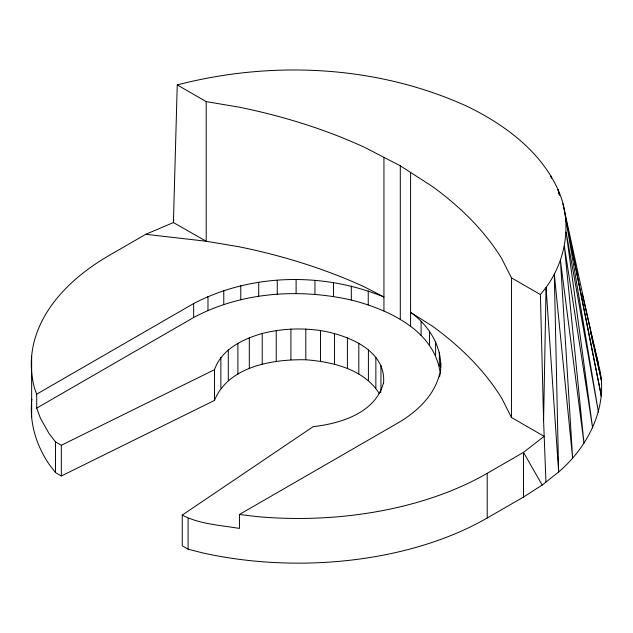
<?xml version="1.0" encoding="UTF-8"?>
<svg xmlns="http://www.w3.org/2000/svg" width="633" height="633" viewBox="0 0 633 633"><rect width="100%" height="100%" fill="white"/><g stroke="black" fill="none" stroke-linecap="round" stroke-linejoin="round"><path stroke-width="0.95" d="M545.939 482.077L543.589 420.692L546.065 287.461C566.44 259.641 572.461 221.518 558.045 189.702C540.645 151.176 504.865 124.82 467.858 106.676C377.679 65.31 272.72 60.19 177.248 84.901L173.418 222.563L206.192 241.244L239.147 246.791A430.527 248.563 0 0 1 364.521 286.955L383.938 296.98C323.685 272.222 251.744 273.219 193.651 303.547L36.698 394.161L36.698 408.127L40.385 418.144L49.026 433.494L55.506 441.905L61.33 445.268L214.476 369.696C221.645 349.242 242.756 339.098 262.228 333.496C281.218 328.63 301.102 327.775 320.496 330.553C347.43 335.023 386.541 350.002 383.543 383.535M439.571 376.746C445.015 351.473 430.931 326.739 410.588 312.362L432.292 326.074A430.527 248.563 0 0 1 501.85 398.458L511.456 417.487L544.135 436.351L523.491 452.366L487.212 473.31A267.079 154.199 0 0 1 256.579 516.568L239.44 514.471L239.44 528.428C220.3 525.137 199.617 524.266 182.257 515.08L313.153 426.666C340.712 423.548 375.709 412.882 383.543 382.538M173.751 219.627L173.418 222.563L145.788 234.297L109.509 255.241A267.079 154.199 0 0 0 34.57 388.393L36.698 394.161M439.571 373.953C434.46 395.34 417.448 411.26 399.209 422.227L239.44 514.471M31.84 398.996A267.079 154.199 0 0 0 49.026 464.218L55.506 472.622L61.33 475.984L214.476 400.42C228.426 366.111 273.116 359.117 305.81 359.773C332.792 361.854 364.149 369.268 379.428 393.75M543.589 420.692L540.4 294.567L546.065 287.461L558.63 471.996L542.196 485.052L523.491 497.047L487.212 517.992A267.079 154.199 0 0 1 202.647 552.91L188.08 549.167L182.257 545.804L182.257 515.08M36.698 408.127L193.651 317.505C241.513 291.94 298.958 288.268 351.323 300.026C388.599 309.482 434.673 330.584 440.259 373.407M145.788 234.297L206.192 241.244L206.192 101.612L177.248 84.901M206.192 101.612L239.147 107.159A430.527 248.563 0 0 1 364.521 147.323L400.293 165.791L432.292 186.442A430.527 248.563 0 0 1 501.85 258.826L511.456 277.855L511.456 417.487M511.456 277.855L540.4 294.567M542.196 485.052L523.491 452.366L523.491 497.047M596.492 358.626C611.969 399.827 590.423 445.015 558.63 471.996L554.302 274.049L572.604 458.015L560.419 260.266L583.974 443.274L564.367 246.221L592.615 427.924L566.108 232.026L598.43 412.13L565.625 217.799L601.35 396.084L562.935 203.652L601.35 379.942L594.134 348.237M592.86 341.852L594.316 347.596M594.798 349.519L598.43 363.888L582.138 293.641M559.382 195.478L558.045 189.702L558.915 193.548M574.55 260.915L575.666 265.733M576.418 270.41L577.51 275.213M590.193 330.94L591.072 334.786M591.507 336.709L592.385 340.546M592.82 342.469L593.691 346.314M487.212 473.31L487.212 517.992M440.703 363.065L440.703 367.726M439.373 352.193L439.373 366.159M435.615 341.504L435.615 355.469M429.49 331.194L429.49 345.159M421.103 321.422L421.103 335.387M410.588 172.73L410.588 326.327M400.293 165.791L400.293 319.388M383.938 157.348L383.938 310.938M380.955 365.463L380.955 390.419M380.742 390.688L380.742 392.61M375.86 357.376L375.86 388.092M368.406 349.922L368.406 380.639M368.248 290.911L368.248 304.869M358.824 343.331L358.824 374.048M351.323 286.061L351.323 300.026M347.406 337.8L347.406 368.517M334.501 333.496L334.501 364.212M333.464 282.524L333.464 296.489M320.496 330.553L320.496 361.269M314.949 280.356L314.949 294.321M305.81 329.057L305.81 359.773M296.109 279.588L296.109 293.554M290.911 329.057L290.911 359.773M277.262 280.245L277.262 294.203M276.233 330.553L276.233 361.269M262.228 333.496L262.228 364.212M258.715 282.294L258.715 296.26M249.315 337.8L249.315 368.517M240.785 285.728L240.785 299.686M237.897 343.331L237.897 374.048M228.315 349.922L228.315 380.639M223.773 290.468L223.773 304.426M220.87 357.376L220.87 388.092M214.476 369.696L214.476 400.42M207.98 296.442L207.98 310.399M193.651 303.547L193.651 317.505M188.08 518.451L188.08 549.167M61.33 445.268L61.33 475.984M55.506 441.905L55.506 472.622M31.65 356.205L31.65 417.028M551.485 177.984L551.003 176.069L551.462 177.992"/></g></svg>
